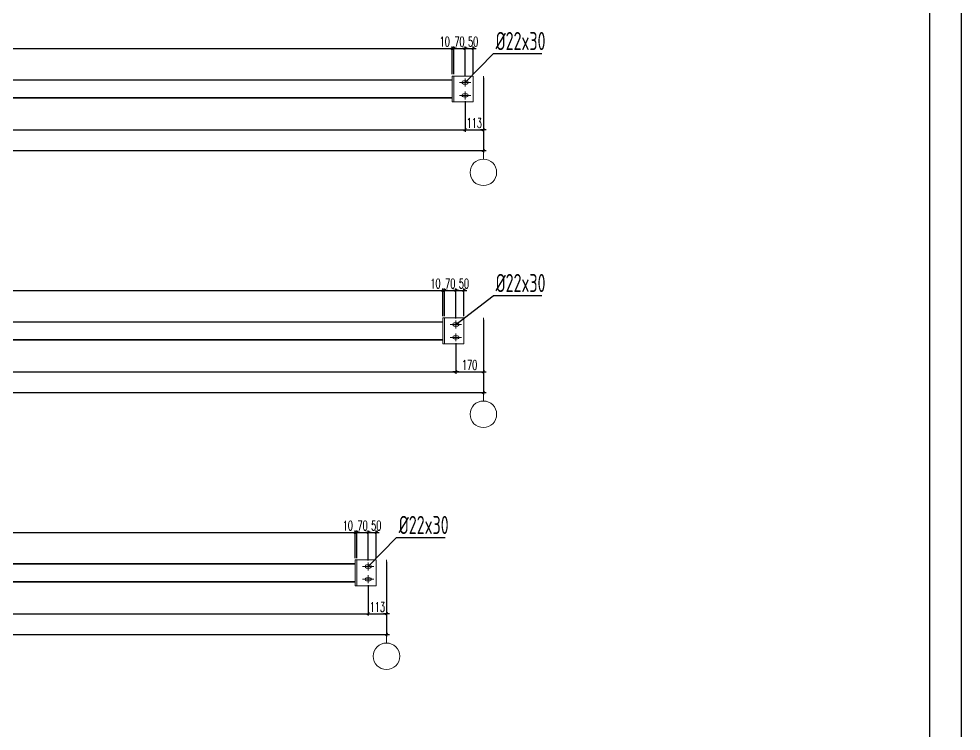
# Model space of a CAD drawing. Header units: inches. Extents: x 129725932 to 129894734, y 55771230 to 55809283.
# Drawn here: x 129791589 to 129797426, y 55779657 to 55784072 of the extents above; entities that cross this region are included whole.
import ezdxf
from ezdxf.enums import TextEntityAlignment as Align

# ---------------------------------------------------------------- set-up
doc = ezdxf.new("R2010")
doc.units = ezdxf.units.IN
doc.header["$MEASUREMENT"] = 0
doc.linetypes.add('CENTER', pattern=[50.8, 31.75, -6.35, 6.35, -6.35])
for name, color, linetype, lineweight in [('Bolt', 252, 'Continuous', 9), ('标注', 8, 'Continuous', 9), ('轴线层', 1, 'CENTER', 15), ('黄线', 2, 'Continuous', 13)]:
    doc.layers.add(name, color=color, linetype=linetype, lineweight=lineweight)
doc.layers.add('DIM', color=3, linetype='Continuous')
doc.layers.add('TK', color=140, linetype='Continuous')
doc.styles.add('ARIAL', font='swisscl.ttf', dxfattribs={"width": 0.7})
doc.styles.add('DIM_FONT', font='romans.shx', dxfattribs={"width": 0.618, "bigfont": '1hztxt.shx'})
doc.styles.add('hz', font='gbenor.shx', dxfattribs={"width": 0.75, "height": 100, "bigfont": 'gbcbig.shx'})
doc.styles.add('HZXY', font='romand.shx', dxfattribs={"bigfont": 'hzxy.shx'})
doc.dimstyles.new('WGH(1)', dxfattribs={"dimscale": 1.2, "dimtxt": 100, "dimasz": 0.5, "dimexe": 75, "dimexo": 75, "dimgap": 50, "dimtad": 1, "dimdec": 0, "dimzin": 0, "dimdsep": 46, "dimtxsty": 'DIM_FONT', "dimblk1": '_DIMX', "dimblk2": '_DIMX', "dimsah": 1, "dimcen": 0.09, "dimclrd": 3, "dimclre": 3, "dimclrt": 7, "dimadec": 0, "dimazin": 0, "dimtfac": 1, "dimtdec": 0, "dimtix": 1, "dimtmove": 2, "dimatfit": 3, "dimldrblk": '_DIMX', "dimfxl": 0, "dimtolj": 1, "dimtzin": 0, "dimarcsym": 0})

# ---------------------------------------------------------------- blocks, each defined once
blk = doc.blocks.new('11111')
at = {"layer": 'TK', "lineweight": -3}
for p, q in [((6345762.2, 2886357), (6345762.2, 2870306.6)), ((6345762.2, 2886357), (6345762.2, 2870306.6)), ((6345571.4, 2885879.9), (6345571.4, 2870497.5))]:
    blk.add_line(p, q, dxfattribs=at)
for tag, height, style, width, p in [('PROJECT-NAME', 95.4, 'HZXY', 0.8, (6339242.7, 2871015.3)), ('ITEM-NAME', 95.4, 'HZXY', 0.8, (6341079.8, 2871018.9)), ('DISCIPLINE', 57.3, 'HZXY', 1, (6344328.6, 2871082.6)), ('STATUS', 57.3, 'HZXY', 0.8, (6345235.8, 2871000.4)), ('DRAWING-TITLE', 95.4, 'HZXY', 0.8, (6342797.5, 2870944.3)), ('SCALE', 57.3, 'ARIAL', 1, (6344326.2, 2870923)), ('版本号', 57.3, 'HZXY', 1, (6337057.1, 2870903.9)), ('REWORK-DATE', 57.3, 'ARIAL', 1, (6337574.4, 2870911.2)), ('DRAWING-TITLE', 95.4, 'HZXY', 0.8, (6342791.4, 2870805.4)), ('DATE', 57.3, 'ARIAL', 1, (6344324.1, 2870749.1)), ('版本号', 57.3, 'HZXY', 1, (6337057.1, 2870735.6)), ('REWORK-DATE', 57.3, 'ARIAL', 1, (6337574.4, 2870744.2)), ('DRAWING-TITLE', 95.4, 'HZXY', 0.8, (6342792.9, 2870673)), ('PROJECT-NUMBER', 57.3, 'ARIAL', 0.9, (6345225.3, 2870672.6)), ('REWORK-DATE', 57.3, 'ARIAL', 1, (6337574.4, 2870577.2)), ('DRAWING-NUMBER', 57.3, 'ARIAL', 1, (6344326.7, 2870583.8)), ('版本号', 57.3, 'HZXY', 1, (6337057.1, 2870574.3))]:
    blk.add_attdef(tag, text='', height=height, dxfattribs=dict(at, style=style, width=width)).set_placement(p, align=Align.MIDDLE)
blk = doc.blocks.new('_DIMX')
blk.add_line((-150, 0), (150, 0))
at = {"const_width": 50}
blk.add_lwpolyline([(-70, -70), (70, 70)], dxfattribs=at)
blk = doc.blocks.new('*D887')
at = {"layer": 'Defpoints', "color": 0}
for p in [(129786579.2, 55783573.4), (129794353.2, 55783573.4), (129794353.2, 55783384.8)]:
    blk.add_point(p, dxfattribs=at)
at = {"layer": 'DIM', "color": 3, "lineweight": -2}
for p, q in [((129786579.2, 55783561.4), (129786579.2, 55783372.8)), ((129794353.2, 55783561.4), (129794353.2, 55783372.8)), ((129786579.3, 55783384.8), (129794353.1, 55783384.8))]:
    blk.add_line(p, q, dxfattribs=at)
at = {"layer": 'DIM', "color": 3, "lineweight": -2, "xscale": 0.1199999999999999, "yscale": 0.1199999999999999, "zscale": 0.1199999999999999, "rotation": 180}
blk.add_blockref('_DIMX', (129786579.2, 55783384.8), dxfattribs=at)
at = {"layer": 'DIM', "color": 3, "lineweight": -2, "xscale": 0.1199999999999999, "yscale": 0.1199999999999999, "zscale": 0.1199999999999999}
blk.add_blockref('_DIMX', (129794353.2, 55783384.8), dxfattribs=at)
at = {"layer": 'DIM', "color": 7, "insert": (129790466.2, 55783426.8), "char_height": 60, "attachment_point": 5, "style": 'DIM_FONT'}
blk.add_mtext('\\A1;7774', dxfattribs=at)
blk = doc.blocks.new('*D888')
at = {"layer": 'Defpoints', "color": 0}
for p in [(129794466.2, 55783718.1), (129794353.2, 55783573.4), (129794466.2, 55783384.8)]:
    blk.add_point(p, dxfattribs=at)
at = {"layer": 'DIM', "color": 3, "lineweight": -2}
for p, q in [((129794466.2, 55783706.1), (129794466.2, 55783372.8)), ((129794353.2, 55783561.4), (129794353.2, 55783372.8)), ((129794353.1, 55783384.8), (129794353, 55783384.8)), ((129794353.2, 55783384.8), (129794466.2, 55783384.8)), ((129794466.3, 55783384.8), (129794466.4, 55783384.8))]:
    blk.add_line(p, q, dxfattribs=at)
at = {"layer": 'DIM', "color": 3, "lineweight": -2, "xscale": 0.1199999999999999, "yscale": 0.1199999999999999, "zscale": 0.1199999999999999}
blk.add_blockref('_DIMX', (129794353.2, 55783384.8), dxfattribs=at)
at = {"layer": 'DIM', "color": 3, "lineweight": -2, "xscale": 0.1199999999999999, "yscale": 0.1199999999999999, "zscale": 0.1199999999999999, "rotation": 180}
blk.add_blockref('_DIMX', (129794466.2, 55783384.8), dxfattribs=at)
at = {"layer": 'DIM', "color": 7, "insert": (129794409.7, 55783426.8), "char_height": 60, "attachment_point": 5, "style": 'DIM_FONT'}
blk.add_mtext('\\A1;113', dxfattribs=at)
blk = doc.blocks.new('*D889')
at = {"layer": 'Defpoints', "color": 0}
for p in [(129786466.2, 55783718.1), (129794466.2, 55783718.1), (129794466.2, 55783256.5)]:
    blk.add_point(p, dxfattribs=at)
at = {"layer": 'DIM', "color": 3, "lineweight": -2}
for p, q in [((129786466.2, 55783706.1), (129786466.2, 55783244.5)), ((129794466.2, 55783706.1), (129794466.2, 55783244.5)), ((129786466.3, 55783256.5), (129794466.1, 55783256.5))]:
    blk.add_line(p, q, dxfattribs=at)
at = {"layer": 'DIM', "color": 3, "lineweight": -2, "xscale": 0.1199999999999999, "yscale": 0.1199999999999999, "zscale": 0.1199999999999999, "rotation": 180}
blk.add_blockref('_DIMX', (129786466.2, 55783256.5), dxfattribs=at)
at = {"layer": 'DIM', "color": 3, "lineweight": -2, "xscale": 0.1199999999999999, "yscale": 0.1199999999999999, "zscale": 0.1199999999999999}
blk.add_blockref('_DIMX', (129794466.2, 55783256.5), dxfattribs=at)
at = {"layer": 'DIM', "color": 7, "insert": (129790466.2, 55783298.5), "char_height": 60, "attachment_point": 5, "style": 'DIM_FONT'}
blk.add_mtext('\\A1;8000', dxfattribs=at)
blk = doc.blocks.new('*D893')
at = {"layer": 'Defpoints', "color": 0}
for p in [(129794273.2, 55783889.2), (129786659.2, 55783718.1), (129794273.2, 55783718.1)]:
    blk.add_point(p, dxfattribs=at)
at = {"layer": 'DIM', "color": 3, "lineweight": -2}
for p, q in [((129786659.2, 55783730.1), (129786659.2, 55783901.2)), ((129794273.2, 55783730.1), (129794273.2, 55783901.2)), ((129786659.3, 55783889.2), (129794273.1, 55783889.2))]:
    blk.add_line(p, q, dxfattribs=at)
at = {"layer": 'DIM', "color": 3, "lineweight": -2, "xscale": 0.1199999999999999, "yscale": 0.1199999999999999, "zscale": 0.1199999999999999, "rotation": 180}
blk.add_blockref('_DIMX', (129786659.2, 55783889.2), dxfattribs=at)
at = {"layer": 'DIM', "color": 3, "lineweight": -2, "xscale": 0.1199999999999999, "yscale": 0.1199999999999999, "zscale": 0.1199999999999999}
blk.add_blockref('_DIMX', (129794273.2, 55783889.2), dxfattribs=at)
at = {"layer": 'DIM', "color": 7, "insert": (129790466.2, 55783931.2), "char_height": 60, "attachment_point": 5, "style": 'DIM_FONT'}
blk.add_mtext('\\A1;7614', dxfattribs=at)
blk = doc.blocks.new('*D894')
at = {"layer": 'Defpoints', "color": 0}
for p in [(129794283.2, 55783889.2), (129794273.2, 55783718.1), (129794283.2, 55783718.1)]:
    blk.add_point(p, dxfattribs=at)
at = {"layer": 'DIM', "color": 3, "lineweight": -2}
for p, q in [((129794273.2, 55783730.1), (129794273.2, 55783901.2)), ((129794283.2, 55783730.1), (129794283.2, 55783901.2)), ((129794273.1, 55783889.2), (129794273, 55783889.2)), ((129794273.2, 55783889.2), (129794283.2, 55783889.2)), ((129794283.3, 55783889.2), (129794283.4, 55783889.2))]:
    blk.add_line(p, q, dxfattribs=at)
at = {"layer": 'DIM', "color": 3, "lineweight": -2, "xscale": 0.1199999999999999, "yscale": 0.1199999999999999, "zscale": 0.1199999999999999}
blk.add_blockref('_DIMX', (129794273.2, 55783889.2), dxfattribs=at)
at = {"layer": 'DIM', "color": 3, "lineweight": -2, "xscale": 0.1199999999999999, "yscale": 0.1199999999999999, "zscale": 0.1199999999999999, "rotation": 180}
blk.add_blockref('_DIMX', (129794283.2, 55783889.2), dxfattribs=at)
at = {"layer": 'DIM', "color": 7, "insert": (129794226.6, 55783931.2), "char_height": 60, "attachment_point": 5, "style": 'DIM_FONT'}
blk.add_mtext('\\A1;10', dxfattribs=at)
blk = doc.blocks.new('*D895')
at = {"layer": 'Defpoints', "color": 0}
for p in [(129794353.2, 55783889.2), (129794283.2, 55783718.1), (129794353.2, 55783702.8)]:
    blk.add_point(p, dxfattribs=at)
at = {"layer": 'DIM', "color": 3, "lineweight": -2}
for p, q in [((129794283.2, 55783730.1), (129794283.2, 55783901.2)), ((129794353.2, 55783714.8), (129794353.2, 55783901.2)), ((129794283.1, 55783889.2), (129794283, 55783889.2)), ((129794283.2, 55783889.2), (129794353.2, 55783889.2)), ((129794353.3, 55783889.2), (129794353.4, 55783889.2))]:
    blk.add_line(p, q, dxfattribs=at)
at = {"layer": 'DIM', "color": 3, "lineweight": -2, "xscale": 0.1199999999999999, "yscale": 0.1199999999999999, "zscale": 0.1199999999999999}
blk.add_blockref('_DIMX', (129794283.2, 55783889.2), dxfattribs=at)
at = {"layer": 'DIM', "color": 3, "lineweight": -2, "xscale": 0.1199999999999999, "yscale": 0.1199999999999999, "zscale": 0.1199999999999999, "rotation": 180}
blk.add_blockref('_DIMX', (129794353.2, 55783889.2), dxfattribs=at)
at = {"layer": 'DIM', "color": 7, "insert": (129794318.2, 55783931.2), "char_height": 60, "attachment_point": 5, "style": 'DIM_FONT'}
blk.add_mtext('\\A1;70', dxfattribs=at)
blk = doc.blocks.new('*D896')
at = {"layer": 'Defpoints', "color": 0}
for p in [(129794403.2, 55783889.2), (129794353.2, 55783702.8), (129794403.2, 55783718.1)]:
    blk.add_point(p, dxfattribs=at)
at = {"layer": 'DIM', "color": 3, "lineweight": -2}
for p, q in [((129794353.2, 55783714.8), (129794353.2, 55783901.2)), ((129794403.2, 55783730.1), (129794403.2, 55783901.2)), ((129794353.3, 55783889.2), (129794403.1, 55783889.2))]:
    blk.add_line(p, q, dxfattribs=at)
at = {"layer": 'DIM', "color": 3, "lineweight": -2, "xscale": 0.1199999999999999, "yscale": 0.1199999999999999, "zscale": 0.1199999999999999, "rotation": 180}
blk.add_blockref('_DIMX', (129794353.2, 55783889.2), dxfattribs=at)
at = {"layer": 'DIM', "color": 3, "lineweight": -2, "xscale": 0.1199999999999999, "yscale": 0.1199999999999999, "zscale": 0.1199999999999999}
blk.add_blockref('_DIMX', (129794403.2, 55783889.2), dxfattribs=at)
at = {"layer": 'DIM', "color": 7, "insert": (129794403.1, 55783931.2), "char_height": 60, "attachment_point": 5, "style": 'DIM_FONT'}
blk.add_mtext('\\A1;50', dxfattribs=at)
blk = doc.blocks.new('*D901')
at = {"layer": 'Defpoints', "color": 0}
for p in [(129786579.2, 55780573.4), (129793753.2, 55780573.4), (129793753.2, 55780384.8)]:
    blk.add_point(p, dxfattribs=at)
at = {"layer": 'DIM', "color": 3, "lineweight": -2}
for p, q in [((129786579.2, 55780561.4), (129786579.2, 55780372.8)), ((129793753.2, 55780561.4), (129793753.2, 55780372.8)), ((129786579.3, 55780384.8), (129793753.1, 55780384.8))]:
    blk.add_line(p, q, dxfattribs=at)
at = {"layer": 'DIM', "color": 3, "lineweight": -2, "xscale": 0.1199999999999999, "yscale": 0.1199999999999999, "zscale": 0.1199999999999999, "rotation": 180}
blk.add_blockref('_DIMX', (129786579.2, 55780384.8), dxfattribs=at)
at = {"layer": 'DIM', "color": 3, "lineweight": -2, "xscale": 0.1199999999999999, "yscale": 0.1199999999999999, "zscale": 0.1199999999999999}
blk.add_blockref('_DIMX', (129793753.2, 55780384.8), dxfattribs=at)
at = {"layer": 'DIM', "color": 7, "insert": (129790166.2, 55780426.8), "char_height": 60, "attachment_point": 5, "style": 'DIM_FONT'}
blk.add_mtext('\\A1;7174', dxfattribs=at)
blk = doc.blocks.new('*D902')
at = {"layer": 'Defpoints', "color": 0}
for p in [(129793866.2, 55780718.1), (129793753.2, 55780573.4), (129793866.2, 55780384.8)]:
    blk.add_point(p, dxfattribs=at)
at = {"layer": 'DIM', "color": 3, "lineweight": -2}
for p, q in [((129793866.2, 55780706.1), (129793866.2, 55780372.8)), ((129793753.2, 55780561.4), (129793753.2, 55780372.8)), ((129793753.1, 55780384.8), (129793753, 55780384.8)), ((129793753.2, 55780384.8), (129793866.2, 55780384.8)), ((129793866.3, 55780384.8), (129793866.4, 55780384.8))]:
    blk.add_line(p, q, dxfattribs=at)
at = {"layer": 'DIM', "color": 3, "lineweight": -2, "xscale": 0.1199999999999999, "yscale": 0.1199999999999999, "zscale": 0.1199999999999999}
blk.add_blockref('_DIMX', (129793753.2, 55780384.8), dxfattribs=at)
at = {"layer": 'DIM', "color": 3, "lineweight": -2, "xscale": 0.1199999999999999, "yscale": 0.1199999999999999, "zscale": 0.1199999999999999, "rotation": 180}
blk.add_blockref('_DIMX', (129793866.2, 55780384.8), dxfattribs=at)
at = {"layer": 'DIM', "color": 7, "insert": (129793809.7, 55780426.8), "char_height": 60, "attachment_point": 5, "style": 'DIM_FONT'}
blk.add_mtext('\\A1;113', dxfattribs=at)
blk = doc.blocks.new('*D903')
at = {"layer": 'Defpoints', "color": 0}
for p in [(129786466.2, 55780718.1), (129793866.2, 55780718.1), (129793866.2, 55780256.5)]:
    blk.add_point(p, dxfattribs=at)
at = {"layer": 'DIM', "color": 3, "lineweight": -2}
for p, q in [((129786466.2, 55780706.1), (129786466.2, 55780244.5)), ((129793866.2, 55780706.1), (129793866.2, 55780244.5)), ((129786466.3, 55780256.5), (129793866.1, 55780256.5))]:
    blk.add_line(p, q, dxfattribs=at)
at = {"layer": 'DIM', "color": 3, "lineweight": -2, "xscale": 0.1199999999999999, "yscale": 0.1199999999999999, "zscale": 0.1199999999999999, "rotation": 180}
blk.add_blockref('_DIMX', (129786466.2, 55780256.5), dxfattribs=at)
at = {"layer": 'DIM', "color": 3, "lineweight": -2, "xscale": 0.1199999999999999, "yscale": 0.1199999999999999, "zscale": 0.1199999999999999}
blk.add_blockref('_DIMX', (129793866.2, 55780256.5), dxfattribs=at)
at = {"layer": 'DIM', "color": 7, "insert": (129790166.2, 55780298.5), "char_height": 60, "attachment_point": 5, "style": 'DIM_FONT'}
blk.add_mtext('\\A1;7400', dxfattribs=at)
blk = doc.blocks.new('*D907')
at = {"layer": 'Defpoints', "color": 0}
for p in [(129793673.2, 55780889.2), (129786659.2, 55780718.1), (129793673.2, 55780718.1)]:
    blk.add_point(p, dxfattribs=at)
at = {"layer": 'DIM', "color": 3, "lineweight": -2}
for p, q in [((129786659.2, 55780730.1), (129786659.2, 55780901.2)), ((129786659.3, 55780889.2), (129793673.1, 55780889.2)), ((129793673.2, 55780730.1), (129793673.2, 55780901.2))]:
    blk.add_line(p, q, dxfattribs=at)
at = {"layer": 'DIM', "color": 3, "lineweight": -2, "xscale": 0.1199999999999999, "yscale": 0.1199999999999999, "zscale": 0.1199999999999999, "rotation": 180}
blk.add_blockref('_DIMX', (129786659.2, 55780889.2), dxfattribs=at)
at = {"layer": 'DIM', "color": 3, "lineweight": -2, "xscale": 0.1199999999999999, "yscale": 0.1199999999999999, "zscale": 0.1199999999999999}
blk.add_blockref('_DIMX', (129793673.2, 55780889.2), dxfattribs=at)
at = {"layer": 'DIM', "color": 7, "insert": (129790166.2, 55780931.2), "char_height": 60, "attachment_point": 5, "style": 'DIM_FONT'}
blk.add_mtext('\\A1;7014', dxfattribs=at)
blk = doc.blocks.new('*D908')
at = {"layer": 'Defpoints', "color": 0}
for p in [(129793683.2, 55780889.2), (129793673.2, 55780718.1), (129793683.2, 55780718.1)]:
    blk.add_point(p, dxfattribs=at)
at = {"layer": 'DIM', "color": 3, "lineweight": -2}
for p, q in [((129793673.1, 55780889.2), (129793673, 55780889.2)), ((129793673.2, 55780730.1), (129793673.2, 55780901.2)), ((129793673.2, 55780889.2), (129793683.2, 55780889.2)), ((129793683.2, 55780730.1), (129793683.2, 55780901.2)), ((129793683.3, 55780889.2), (129793683.4, 55780889.2))]:
    blk.add_line(p, q, dxfattribs=at)
at = {"layer": 'DIM', "color": 3, "lineweight": -2, "xscale": 0.1199999999999999, "yscale": 0.1199999999999999, "zscale": 0.1199999999999999}
blk.add_blockref('_DIMX', (129793673.2, 55780889.2), dxfattribs=at)
at = {"layer": 'DIM', "color": 3, "lineweight": -2, "xscale": 0.1199999999999999, "yscale": 0.1199999999999999, "zscale": 0.1199999999999999, "rotation": 180}
blk.add_blockref('_DIMX', (129793683.2, 55780889.2), dxfattribs=at)
at = {"layer": 'DIM', "color": 7, "insert": (129793626.6, 55780931.2), "char_height": 60, "attachment_point": 5, "style": 'DIM_FONT'}
blk.add_mtext('\\A1;10', dxfattribs=at)
blk = doc.blocks.new('*D909')
at = {"layer": 'Defpoints', "color": 0}
for p in [(129793753.2, 55780889.2), (129793683.2, 55780718.1), (129793753.2, 55780702.8)]:
    blk.add_point(p, dxfattribs=at)
at = {"layer": 'DIM', "color": 3, "lineweight": -2}
for p, q in [((129793683.1, 55780889.2), (129793683, 55780889.2)), ((129793683.2, 55780730.1), (129793683.2, 55780901.2)), ((129793683.2, 55780889.2), (129793753.2, 55780889.2)), ((129793753.2, 55780714.8), (129793753.2, 55780901.2)), ((129793753.3, 55780889.2), (129793753.4, 55780889.2))]:
    blk.add_line(p, q, dxfattribs=at)
at = {"layer": 'DIM', "color": 3, "lineweight": -2, "xscale": 0.1199999999999999, "yscale": 0.1199999999999999, "zscale": 0.1199999999999999}
blk.add_blockref('_DIMX', (129793683.2, 55780889.2), dxfattribs=at)
at = {"layer": 'DIM', "color": 3, "lineweight": -2, "xscale": 0.1199999999999999, "yscale": 0.1199999999999999, "zscale": 0.1199999999999999, "rotation": 180}
blk.add_blockref('_DIMX', (129793753.2, 55780889.2), dxfattribs=at)
at = {"layer": 'DIM', "color": 7, "insert": (129793718.2, 55780931.2), "char_height": 60, "attachment_point": 5, "style": 'DIM_FONT'}
blk.add_mtext('\\A1;70', dxfattribs=at)
blk = doc.blocks.new('*D910')
at = {"layer": 'Defpoints', "color": 0}
for p in [(129793803.2, 55780889.2), (129793753.2, 55780702.8), (129793803.2, 55780718.1)]:
    blk.add_point(p, dxfattribs=at)
at = {"layer": 'DIM', "color": 3, "lineweight": -2}
for p, q in [((129793753.2, 55780714.8), (129793753.2, 55780901.2)), ((129793753.3, 55780889.2), (129793803.1, 55780889.2)), ((129793803.2, 55780730.1), (129793803.2, 55780901.2))]:
    blk.add_line(p, q, dxfattribs=at)
at = {"layer": 'DIM', "color": 3, "lineweight": -2, "xscale": 0.1199999999999999, "yscale": 0.1199999999999999, "zscale": 0.1199999999999999, "rotation": 180}
blk.add_blockref('_DIMX', (129793753.2, 55780889.2), dxfattribs=at)
at = {"layer": 'DIM', "color": 3, "lineweight": -2, "xscale": 0.1199999999999999, "yscale": 0.1199999999999999, "zscale": 0.1199999999999999}
blk.add_blockref('_DIMX', (129793803.2, 55780889.2), dxfattribs=at)
at = {"layer": 'DIM', "color": 7, "insert": (129793803.1, 55780931.2), "char_height": 60, "attachment_point": 5, "style": 'DIM_FONT'}
blk.add_mtext('\\A1;50', dxfattribs=at)
blk = doc.blocks.new('*D947')
at = {"layer": 'Defpoints', "color": 0}
for p in [(129786636.2, 55782073.4), (129794296.2, 55782073.4), (129794296.2, 55781884.8)]:
    blk.add_point(p, dxfattribs=at)
at = {"layer": 'DIM', "color": 3, "lineweight": -2}
for p, q in [((129786636.2, 55782061.4), (129786636.2, 55781872.8)), ((129794296.2, 55782061.4), (129794296.2, 55781872.8)), ((129786636.3, 55781884.8), (129794296.1, 55781884.8))]:
    blk.add_line(p, q, dxfattribs=at)
at = {"layer": 'DIM', "color": 3, "lineweight": -2, "xscale": 0.1199999999999999, "yscale": 0.1199999999999999, "zscale": 0.1199999999999999, "rotation": 180}
blk.add_blockref('_DIMX', (129786636.2, 55781884.8), dxfattribs=at)
at = {"layer": 'DIM', "color": 3, "lineweight": -2, "xscale": 0.1199999999999999, "yscale": 0.1199999999999999, "zscale": 0.1199999999999999}
blk.add_blockref('_DIMX', (129794296.2, 55781884.8), dxfattribs=at)
at = {"layer": 'DIM', "color": 7, "insert": (129790466.2, 55781926.8), "char_height": 60, "attachment_point": 5, "style": 'DIM_FONT'}
blk.add_mtext('\\A1;7660', dxfattribs=at)
blk = doc.blocks.new('*D948')
at = {"layer": 'Defpoints', "color": 0}
for p in [(129794466.2, 55782218.1), (129794296.2, 55782073.4), (129794466.2, 55781884.8)]:
    blk.add_point(p, dxfattribs=at)
at = {"layer": 'DIM', "color": 3, "lineweight": -2}
for p, q in [((129794466.2, 55782206.1), (129794466.2, 55781872.8)), ((129794296.2, 55782061.4), (129794296.2, 55781872.8)), ((129794296.3, 55781884.8), (129794466.1, 55781884.8))]:
    blk.add_line(p, q, dxfattribs=at)
at = {"layer": 'DIM', "color": 3, "lineweight": -2, "xscale": 0.1199999999999999, "yscale": 0.1199999999999999, "zscale": 0.1199999999999999, "rotation": 180}
blk.add_blockref('_DIMX', (129794296.2, 55781884.8), dxfattribs=at)
at = {"layer": 'DIM', "color": 3, "lineweight": -2, "xscale": 0.1199999999999999, "yscale": 0.1199999999999999, "zscale": 0.1199999999999999}
blk.add_blockref('_DIMX', (129794466.2, 55781884.8), dxfattribs=at)
at = {"layer": 'DIM', "color": 7, "insert": (129794381.2, 55781926.8), "char_height": 60, "attachment_point": 5, "style": 'DIM_FONT'}
blk.add_mtext('\\A1;170', dxfattribs=at)
blk = doc.blocks.new('*D949')
at = {"layer": 'Defpoints', "color": 0}
for p in [(129786466.2, 55782218.1), (129794466.2, 55782218.1), (129794466.2, 55781756.5)]:
    blk.add_point(p, dxfattribs=at)
at = {"layer": 'DIM', "color": 3, "lineweight": -2}
for p, q in [((129786466.2, 55782206.1), (129786466.2, 55781744.5)), ((129794466.2, 55782206.1), (129794466.2, 55781744.5)), ((129786466.3, 55781756.5), (129794466.1, 55781756.5))]:
    blk.add_line(p, q, dxfattribs=at)
at = {"layer": 'DIM', "color": 3, "lineweight": -2, "xscale": 0.1199999999999999, "yscale": 0.1199999999999999, "zscale": 0.1199999999999999, "rotation": 180}
blk.add_blockref('_DIMX', (129786466.2, 55781756.5), dxfattribs=at)
at = {"layer": 'DIM', "color": 3, "lineweight": -2, "xscale": 0.1199999999999999, "yscale": 0.1199999999999999, "zscale": 0.1199999999999999}
blk.add_blockref('_DIMX', (129794466.2, 55781756.5), dxfattribs=at)
at = {"layer": 'DIM', "color": 7, "insert": (129790466.2, 55781798.5), "char_height": 60, "attachment_point": 5, "style": 'DIM_FONT'}
blk.add_mtext('\\A1;8000', dxfattribs=at)
blk = doc.blocks.new('*D953')
at = {"layer": 'Defpoints', "color": 0}
for p in [(129794216.2, 55782389.2), (129786716.2, 55782218.1), (129794216.2, 55782218.1)]:
    blk.add_point(p, dxfattribs=at)
at = {"layer": 'DIM', "color": 3, "lineweight": -2}
for p, q in [((129786716.2, 55782230.1), (129786716.2, 55782401.2)), ((129786716.3, 55782389.2), (129794216.1, 55782389.2)), ((129794216.2, 55782230.1), (129794216.2, 55782401.2))]:
    blk.add_line(p, q, dxfattribs=at)
at = {"layer": 'DIM', "color": 3, "lineweight": -2, "xscale": 0.1199999999999999, "yscale": 0.1199999999999999, "zscale": 0.1199999999999999, "rotation": 180}
blk.add_blockref('_DIMX', (129786716.2, 55782389.2), dxfattribs=at)
at = {"layer": 'DIM', "color": 3, "lineweight": -2, "xscale": 0.1199999999999999, "yscale": 0.1199999999999999, "zscale": 0.1199999999999999}
blk.add_blockref('_DIMX', (129794216.2, 55782389.2), dxfattribs=at)
at = {"layer": 'DIM', "color": 7, "insert": (129790466.2, 55782431.2), "char_height": 60, "attachment_point": 5, "style": 'DIM_FONT'}
blk.add_mtext('\\A1;7500', dxfattribs=at)
blk = doc.blocks.new('*D954')
at = {"layer": 'Defpoints', "color": 0}
for p in [(129794226.2, 55782389.2), (129794216.2, 55782218.1), (129794226.2, 55782218.1)]:
    blk.add_point(p, dxfattribs=at)
at = {"layer": 'DIM', "color": 3, "lineweight": -2}
for p, q in [((129794216.1, 55782389.2), (129794216, 55782389.2)), ((129794216.2, 55782230.1), (129794216.2, 55782401.2)), ((129794216.2, 55782389.2), (129794226.2, 55782389.2)), ((129794226.2, 55782230.1), (129794226.2, 55782401.2)), ((129794226.3, 55782389.2), (129794226.4, 55782389.2))]:
    blk.add_line(p, q, dxfattribs=at)
at = {"layer": 'DIM', "color": 3, "lineweight": -2, "xscale": 0.1199999999999999, "yscale": 0.1199999999999999, "zscale": 0.1199999999999999}
blk.add_blockref('_DIMX', (129794216.2, 55782389.2), dxfattribs=at)
at = {"layer": 'DIM', "color": 3, "lineweight": -2, "xscale": 0.1199999999999999, "yscale": 0.1199999999999999, "zscale": 0.1199999999999999, "rotation": 180}
blk.add_blockref('_DIMX', (129794226.2, 55782389.2), dxfattribs=at)
at = {"layer": 'DIM', "color": 7, "insert": (129794169.6, 55782431.2), "char_height": 60, "attachment_point": 5, "style": 'DIM_FONT'}
blk.add_mtext('\\A1;10', dxfattribs=at)
blk = doc.blocks.new('*D955')
at = {"layer": 'Defpoints', "color": 0}
for p in [(129794296.2, 55782389.2), (129794226.2, 55782218.1), (129794296.2, 55782202.8)]:
    blk.add_point(p, dxfattribs=at)
at = {"layer": 'DIM', "color": 3, "lineweight": -2}
for p, q in [((129794226.1, 55782389.2), (129794226, 55782389.2)), ((129794226.2, 55782230.1), (129794226.2, 55782401.2)), ((129794226.2, 55782389.2), (129794296.2, 55782389.2)), ((129794296.2, 55782214.8), (129794296.2, 55782401.2)), ((129794296.3, 55782389.2), (129794296.4, 55782389.2))]:
    blk.add_line(p, q, dxfattribs=at)
at = {"layer": 'DIM', "color": 3, "lineweight": -2, "xscale": 0.1199999999999999, "yscale": 0.1199999999999999, "zscale": 0.1199999999999999}
blk.add_blockref('_DIMX', (129794226.2, 55782389.2), dxfattribs=at)
at = {"layer": 'DIM', "color": 3, "lineweight": -2, "xscale": 0.1199999999999999, "yscale": 0.1199999999999999, "zscale": 0.1199999999999999, "rotation": 180}
blk.add_blockref('_DIMX', (129794296.2, 55782389.2), dxfattribs=at)
at = {"layer": 'DIM', "color": 7, "insert": (129794261.2, 55782431.2), "char_height": 60, "attachment_point": 5, "style": 'DIM_FONT'}
blk.add_mtext('\\A1;70', dxfattribs=at)
blk = doc.blocks.new('*D956')
at = {"layer": 'Defpoints', "color": 0}
for p in [(129794346.2, 55782389.2), (129794296.2, 55782202.8), (129794346.2, 55782218.1)]:
    blk.add_point(p, dxfattribs=at)
at = {"layer": 'DIM', "color": 3, "lineweight": -2}
for p, q in [((129794296.2, 55782214.8), (129794296.2, 55782401.2)), ((129794296.3, 55782389.2), (129794346.1, 55782389.2)), ((129794346.2, 55782230.1), (129794346.2, 55782401.2))]:
    blk.add_line(p, q, dxfattribs=at)
at = {"layer": 'DIM', "color": 3, "lineweight": -2, "xscale": 0.1199999999999999, "yscale": 0.1199999999999999, "zscale": 0.1199999999999999, "rotation": 180}
blk.add_blockref('_DIMX', (129794296.2, 55782389.2), dxfattribs=at)
at = {"layer": 'DIM', "color": 3, "lineweight": -2, "xscale": 0.1199999999999999, "yscale": 0.1199999999999999, "zscale": 0.1199999999999999}
blk.add_blockref('_DIMX', (129794346.2, 55782389.2), dxfattribs=at)
at = {"layer": 'DIM', "color": 7, "insert": (129794346.1, 55782431.2), "char_height": 60, "attachment_point": 5, "style": 'DIM_FONT'}
blk.add_mtext('\\A1;50', dxfattribs=at)

msp = doc.modelspace()

# ---------------------------------------------------------------- linework, layer by layer
for p, q in [((129794353.2, 55783678.1), (129794526.3, 55783855.6)), ((129794829.3, 55783855.6), (129794526.3, 55783855.6)), ((129794296.2, 55782178.1), (129794526.3, 55782355.6)), ((129794829.3, 55782355.6), (129794526.3, 55782355.6)), ((129793753.2, 55780678.1), (129793926.3, 55780855.6)), ((129794229.3, 55780855.6), (129793926.3, 55780855.6))]:
    msp.add_line(p, q)
at = {"layer": 'Bolt'}
for p, q in [((129794318.5, 55783678.1), (129794387.9, 55783678.1)), ((129794343.2, 55783688.1), (129794363.2, 55783688.1)), ((129794343.2, 55783668.1), (129794363.2, 55783668.1)), ((129794353.2, 55783653.4), (129794353.2, 55783702.8)), ((129794343.2, 55783608.1), (129794363.2, 55783608.1)), ((129794353.2, 55783573.4), (129794353.2, 55783622.8)), ((129794318.5, 55783598.1), (129794387.9, 55783598.1)), ((129794343.2, 55783588.1), (129794363.2, 55783588.1)), ((129794296.2, 55782153.4), (129794296.2, 55782202.8)), ((129794261.5, 55782178.1), (129794330.9, 55782178.1)), ((129794286.2, 55782188.1), (129794306.2, 55782188.1)), ((129794286.2, 55782168.1), (129794306.2, 55782168.1)), ((129794261.5, 55782098.1), (129794330.9, 55782098.1)), ((129794286.2, 55782108.1), (129794306.2, 55782108.1)), ((129794286.2, 55782088.1), (129794306.2, 55782088.1)), ((129794296.2, 55782073.4), (129794296.2, 55782122.8)), ((129793743.2, 55780688.1), (129793763.2, 55780688.1)), ((129793753.2, 55780653.4), (129793753.2, 55780702.8)), ((129793718.5, 55780678.1), (129793787.9, 55780678.1)), ((129793743.2, 55780668.1), (129793763.2, 55780668.1)), ((129793718.5, 55780598.1), (129793787.9, 55780598.1)), ((129793743.2, 55780608.1), (129793763.2, 55780608.1)), ((129793743.2, 55780588.1), (129793763.2, 55780588.1)), ((129793753.2, 55780573.4), (129793753.2, 55780622.8))]:
    msp.add_line(p, q, dxfattribs=at)
for centre, start, end in [((129794343.2, 55783678.1), 90, 270), ((129794363.2, 55783678.1), 270, 90), ((129794343.2, 55783598.1), 90, 270), ((129794363.2, 55783598.1), 270, 90), ((129794286.2, 55782178.1), 90, 270), ((129794306.2, 55782178.1), 270, 90), ((129794286.2, 55782098.1), 90, 270), ((129794306.2, 55782098.1), 270, 90), ((129793743.2, 55780678.1), 90, 270), ((129793763.2, 55780678.1), 270, 90), ((129793743.2, 55780598.1), 90, 270), ((129793763.2, 55780598.1), 270, 90)]:
    msp.add_arc(centre, 10, start, end, dxfattribs=at)
at = {"layer": '标注'}
for p, q in [((129794466.2, 55783718.1), (129794466.2, 55783203.1)), ((129794466.2, 55782218.1), (129794466.2, 55781703.1)), ((129793866.2, 55780718.1), (129793866.2, 55780203.1))]:
    msp.add_line(p, q, dxfattribs=at)
for centre in [(129794466.2, 55783120.9), (129794466.2, 55781620.9), (129793866.2, 55780120.9)]:
    msp.add_circle(centre, 82.2, dxfattribs=at)
at = {"layer": '黄线'}
for p, q in [((129786659.2, 55783695.1), (129794273.2, 55783695.1)), ((129786659.2, 55783692.1), (129794273.2, 55783692.1)), ((129786659.2, 55783584.1), (129794273.2, 55783584.1)), ((129786659.2, 55783581.1), (129794273.2, 55783581.1)), ((129786716.2, 55782195.1), (129794216.2, 55782195.1)), ((129786716.2, 55782192.1), (129794216.2, 55782192.1)), ((129786716.2, 55782084.1), (129794216.2, 55782084.1)), ((129786716.2, 55782081.1), (129794216.2, 55782081.1)), ((129786659.2, 55780695.1), (129793673.2, 55780695.1)), ((129786659.2, 55780692.1), (129793673.2, 55780692.1)), ((129786659.2, 55780584.1), (129793673.2, 55780584.1)), ((129786659.2, 55780581.1), (129793673.2, 55780581.1))]:
    msp.add_line(p, q, dxfattribs=at)
for points in [[(129794283.2, 55783718.1), (129794273.2, 55783718.1), (129794273.2, 55783558.1), (129794283.2, 55783558.1)], [(129794403.2, 55783718.1), (129794283.2, 55783718.1), (129794283.2, 55783558.1), (129794403.2, 55783558.1)], [(129794226.2, 55782218.1), (129794216.2, 55782218.1), (129794216.2, 55782058.1), (129794226.2, 55782058.1)], [(129794346.2, 55782218.1), (129794226.2, 55782218.1), (129794226.2, 55782058.1), (129794346.2, 55782058.1)], [(129793683.2, 55780718.1), (129793673.2, 55780718.1), (129793673.2, 55780558.1), (129793683.2, 55780558.1)], [(129793803.2, 55780718.1), (129793683.2, 55780718.1), (129793683.2, 55780558.1), (129793803.2, 55780558.1)]]:
    msp.add_lwpolyline(points, close=True, dxfattribs=at)

# ---------------------------------------------------------------- block references
at = {"xscale": 1.029830321669579, "yscale": 1.029830329120159, "zscale": 1.029830305831691}
msp.add_blockref('11111', (123262367.8, 52815300.9), dxfattribs=at)

# ---------------------------------------------------------------- texts
at = {"layer": '轴线层', "color": 4, "linetype": 'ByBlock', "char_height": 112.5, "width": 1506.743, "attachment_point": 1, "style": 'hz'}
for insert in [(129794542.1, 55783991.1), (129794542.1, 55782491.1), (129793942.1, 55780991.1)]:
    msp.add_mtext('%%C22x30', dxfattribs=dict(at, insert=insert))

# ---------------------------------------------------------------- dimensions: what is measured, and where the dimension line sits
at = {"layer": 'DIM'}
for base, p1, p2, picture, middle in [((129794273.2, 55783889.2), (129786659.2, 55783718.1), (129794273.2, 55783718.1), '*D893', (129790466.2, 55783931.2)), ((129794353.2, 55783889.2), (129794283.2, 55783718.1), (129794353.2, 55783702.8), '*D895', (129794318.2, 55783931.2)), ((129794466.2, 55783256.5), (129786466.2, 55783718.1), (129794466.2, 55783718.1), '*D889', (129790466.2, 55783298.5)), ((129794466.2, 55783384.8), (129794353.2, 55783573.4), (129794466.2, 55783718.1), '*D888', (129794409.7, 55783426.8)), ((129794353.2, 55783384.8), (129786579.2, 55783573.4), (129794353.2, 55783573.4), '*D887', (129790466.2, 55783426.8)), ((129794216.2, 55782389.2), (129786716.2, 55782218.1), (129794216.2, 55782218.1), '*D953', (129790466.2, 55782431.2)), ((129794296.2, 55782389.2), (129794226.2, 55782218.1), (129794296.2, 55782202.8), '*D955', (129794261.2, 55782431.2)), ((129794466.2, 55781756.5), (129786466.2, 55782218.1), (129794466.2, 55782218.1), '*D949', (129790466.2, 55781798.5)), ((129794466.2, 55781884.8), (129794296.2, 55782073.4), (129794466.2, 55782218.1), '*D948', (129794381.2, 55781926.8)), ((129794296.2, 55781884.8), (129786636.2, 55782073.4), (129794296.2, 55782073.4), '*D947', (129790466.2, 55781926.8)), ((129793673.2, 55780889.2), (129786659.2, 55780718.1), (129793673.2, 55780718.1), '*D907', (129790166.2, 55780931.2)), ((129793753.2, 55780889.2), (129793683.2, 55780718.1), (129793753.2, 55780702.8), '*D909', (129793718.2, 55780931.2)), ((129793866.2, 55780256.5), (129786466.2, 55780718.1), (129793866.2, 55780718.1), '*D903', (129790166.2, 55780298.5)), ((129793866.2, 55780384.8), (129793753.2, 55780573.4), (129793866.2, 55780718.1), '*D902', (129793809.7, 55780426.8)), ((129793753.2, 55780384.8), (129786579.2, 55780573.4), (129793753.2, 55780573.4), '*D901', (129790166.2, 55780426.8))]:
    dim = msp.add_linear_dim(base=base, p1=p1, p2=p2, dimstyle='WGH(1)', override={"dimtxt": 50, "dimasz": 0.1, "dimexe": 10, "dimexo": 10, "dimgap": 10, "dimfxl": 250}, dxfattribs=at)
    dim.commit()
    dim.dimension.update_dxf_attribs({"geometry": picture, "text_midpoint": middle})
for base, p1, p2, picture, middle in [((129794283.2, 55783889.2), (129794273.2, 55783718.1), (129794283.2, 55783718.1), '*D894', (129794226.6, 55783931.2)), ((129794403.2, 55783889.2), (129794353.2, 55783702.8), (129794403.2, 55783718.1), '*D896', (129794403.1, 55783931.2)), ((129794226.2, 55782389.2), (129794216.2, 55782218.1), (129794226.2, 55782218.1), '*D954', (129794169.6, 55782431.2)), ((129794346.2, 55782389.2), (129794296.2, 55782202.8), (129794346.2, 55782218.1), '*D956', (129794346.1, 55782431.2)), ((129793683.2, 55780889.2), (129793673.2, 55780718.1), (129793683.2, 55780718.1), '*D908', (129793626.6, 55780931.2)), ((129793803.2, 55780889.2), (129793753.2, 55780702.8), (129793803.2, 55780718.1), '*D910', (129793803.1, 55780931.2))]:
    dim = msp.add_linear_dim(base=base, p1=p1, p2=p2, dimstyle='WGH(1)', override={"dimtxt": 50, "dimasz": 0.1, "dimexe": 10, "dimexo": 10, "dimgap": 10, "dimfxl": 250}, dxfattribs=at)
    dim.commit()
    dim.dimension.update_dxf_attribs({"geometry": picture, "text_midpoint": middle, "dimtype": 128})

doc.saveas('drawing.dxf')
